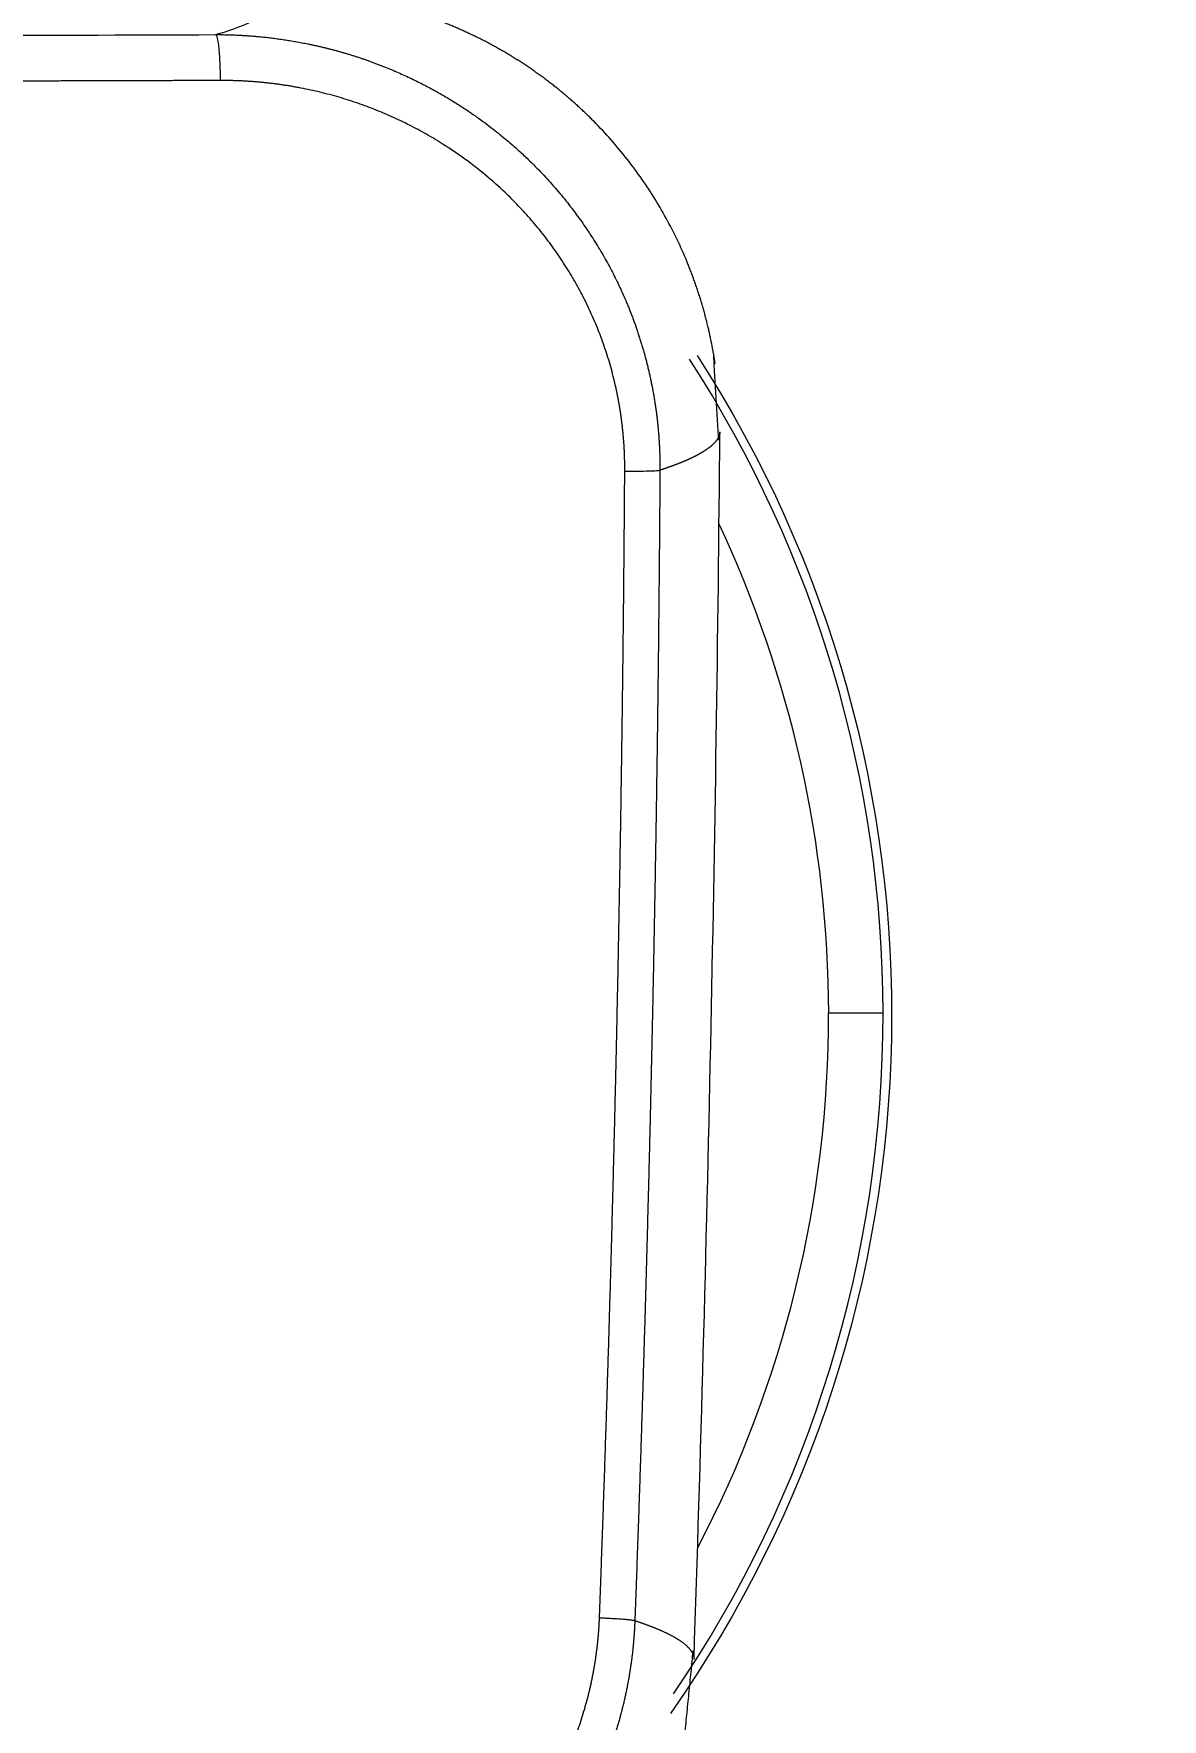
# Model space of a CAD drawing. Header units: millimetres. Extents: x 13235 to 13829, y -4257 to -3417.
# Drawn here: x 13444.36 to 13450.84, y -3947.09 to -3937.41 of the extents above; entities that cross this region are included whole.
import ezdxf

# ---------------------------------------------------------------- set-up
doc = ezdxf.new("R2010")
doc.units = ezdxf.units.MM
doc.header["$LTSCALE"] = 0.1
doc.layers.get('0').update_dxf_attribs({"lineweight": 15})
doc.layers.add('DIM', color=3, linetype='Continuous', lineweight=9)
doc.styles.add('ARIAL', font='arial.ttf')
doc.dimstyles.new('사본 ISO-25', dxfattribs={"dimtxt": 4, "dimasz": 3.5, "dimexe": 0.5, "dimexo": 0.625, "dimgap": 1.5, "dimtad": 1, "dimtih": 1, "dimtoh": 1, "dimdec": 1, "dimlfac": 4, "dimdsep": 46, "dimtxsty": 'ARIAL', "dimcen": 0, "dimclrd": 3, "dimclre": 3, "dimclrt": 3, "dimadec": 1, "dimazin": 0, "dimtfac": 1, "dimtdec": 1, "dimtmove": 0, "dimatfit": 3, "dimfxl": 1.25, "dimtfill": 1, "dimarcsym": 0})

# ---------------------------------------------------------------- blocks, each defined once
blk = doc.blocks.new('*D105')
at = {"layer": 'Defpoints', "color": 0, "transparency": 16777216}
for p in [(13444.4854, -3661.5441), (13548.0252, -4163.6001), (13562.3197, -4163.6001)]:
    blk.add_point(p, dxfattribs=at)
at = {"layer": 'DIM', "color": 3, "lineweight": -2, "transparency": 16777216}
for p, q in [((13445.1104, -3661.5441), (13562.8197, -3661.5441)), ((13562.3197, -3665.0441), (13562.3197, -3909.6312)), ((13562.3197, -4160.1001), (13562.3197, -3917.8754)), ((13548.6502, -4163.6001), (13562.8197, -4163.6001))]:
    blk.add_line(p, q, dxfattribs=at)
at = {"layer": 'DIM', "color": 3, "transparency": 16777216}
for points in [[(13561.7364, -3665.0441), (13562.903, -3665.0441), (13562.3197, -3661.5441)], [(13561.7364, -4160.1001), (13562.903, -4160.1001), (13562.3197, -4163.6001)]]:
    blk.add_solid(points, dxfattribs=at)
at = {"layer": 'DIM', "color": 3, "transparency": 16777216, "insert": (13562.3197, -3913.7533), "char_height": 4, "attachment_point": 5, "style": 'ARIAL', "bg_fill": 3, "box_fill_scale": 1.1, "bg_fill_color": 256, "bg_fill_true_color": 13158600, "bg_fill_transparency": 0}
blk.add_mtext('(2280)', dxfattribs=at)
blk = doc.blocks.new('*D92')
at = {"layer": 'Defpoints', "color": 0, "transparency": 16777216}
for p in [(13476.9482, -3897.5301), (13476.9482, -3930.4219), (13348.4685, -3940.4804)]:
    blk.add_point(p, dxfattribs=at)
at = {"layer": 'DIM', "color": 3, "lineweight": -2, "transparency": 16777216}
for p, q in [((13348.4685, -3939.8554), (13348.4685, -3897.0301)), ((13476.9482, -3929.7969), (13476.9482, -3897.0301)), ((13351.9685, -3897.5301), (13406.7977, -3897.5301)), ((13473.4482, -3897.5301), (13418.619, -3897.5301))]:
    blk.add_line(p, q, dxfattribs=at)
at = {"layer": 'DIM', "color": 3, "transparency": 16777216}
for points in [[(13351.9685, -3896.9467), (13351.9685, -3898.1134), (13348.4685, -3897.5301)], [(13473.4482, -3896.9467), (13473.4482, -3898.1134), (13476.9482, -3897.5301)]]:
    blk.add_solid(points, dxfattribs=at)
at = {"layer": 'DIM', "color": 3, "transparency": 16777216, "insert": (13412.7083, -3897.5301), "char_height": 4, "attachment_point": 5, "style": 'ARIAL', "bg_fill": 3, "box_fill_scale": 1.1, "bg_fill_color": 256, "bg_fill_true_color": 13158600, "bg_fill_transparency": 0}
blk.add_mtext('514', dxfattribs=at)
blk = doc.blocks.new('*D95')
at = {"layer": 'Defpoints', "color": 0, "transparency": 16777216}
for p in [(13473.5587, -3929.4029), (13428.9218, -4163.6001), (13516.9724, -4163.6001)]:
    blk.add_point(p, dxfattribs=at)
at = {"layer": 'DIM', "color": 3, "lineweight": -2, "transparency": 16777216}
for p, q in [((13474.1837, -3929.4029), (13517.4724, -3929.4029)), ((13516.9724, -3932.9029), (13516.9724, -4042.9592)), ((13516.9724, -4160.1001), (13516.9724, -4050.0438)), ((13429.5468, -4163.6001), (13517.4724, -4163.6001))]:
    blk.add_line(p, q, dxfattribs=at)
at = {"layer": 'DIM', "color": 3, "transparency": 16777216}
for points in [[(13516.3891, -3932.9029), (13517.5557, -3932.9029), (13516.9724, -3929.4029)], [(13516.3891, -4160.1001), (13517.5557, -4160.1001), (13516.9724, -4163.6001)]]:
    blk.add_solid(points, dxfattribs=at)
at = {"layer": 'DIM', "color": 3, "transparency": 16777216, "insert": (13516.9724, -4046.5015), "char_height": 4, "attachment_point": 5, "style": 'ARIAL', "bg_fill": 3, "box_fill_scale": 1.1, "bg_fill_color": 256, "bg_fill_true_color": 13158600, "bg_fill_transparency": 0}
blk.add_mtext('977.5', dxfattribs=at)
blk = doc.blocks.new('*D93')
at = {"layer": 'Defpoints', "color": 0, "transparency": 16777216}
for p in [(13472.7404, -3909.901), (13472.7404, -3940.7354), (13355.7274, -3945.7354)]:
    blk.add_point(p, dxfattribs=at)
at = {"layer": 'DIM', "color": 3, "lineweight": -2, "transparency": 16777216}
for p, q in [((13355.7274, -3945.1104), (13355.7274, -3909.401)), ((13472.7404, -3940.1104), (13472.7404, -3909.401)), ((13359.2274, -3909.901), (13408.2305, -3909.901)), ((13469.2404, -3909.901), (13420.2373, -3909.901))]:
    blk.add_line(p, q, dxfattribs=at)
at = {"layer": 'DIM', "color": 3, "transparency": 16777216}
for points in [[(13359.2274, -3909.3177), (13359.2274, -3910.4844), (13355.7274, -3909.901)], [(13469.2404, -3909.3177), (13469.2404, -3910.4844), (13472.7404, -3909.901)]]:
    blk.add_solid(points, dxfattribs=at)
at = {"layer": 'DIM', "color": 3, "transparency": 16777216, "insert": (13414.2339, -3909.901), "char_height": 4, "attachment_point": 5, "style": 'ARIAL', "bg_fill": 3, "box_fill_scale": 1.1, "bg_fill_color": 256, "bg_fill_true_color": 13158600, "bg_fill_transparency": 0}
blk.add_mtext('468', dxfattribs=at)

msp = doc.modelspace()

# ---------------------------------------------------------------- dimensions: what is measured, and where the dimension line sits
at = {"layer": 'DIM'}
dim = msp.add_linear_dim(base=(13562.3197, -4163.6001), p1=(13444.4854, -3661.5441), p2=(13548.0252, -4163.6001), angle=90, text='(2280)', dimstyle='사본 ISO-25', override={"dimtxt": 4, "dimtad": 0}, dxfattribs=at)
dim.commit()
dim.dimension.update_dxf_attribs({"geometry": '*D105', "text_midpoint": (13562.3197, -3913.7533), "dimtype": 160})

# ---------------------------------------------------------------- next in the draw order: linework, layer by layer
at = {"linetype": 'Continuous', "lineweight": 13}
msp.add_line((13448.926, -3943.0357), (13449.2387, -3943.0352), dxfattribs=at)
at = {"linetype": 'Continuous', "lineweight": 18, "extrusion": (0, 0, -1)}
msp.add_arc((-13442.3124, -3943.0454), 6.975, 147.13406, 215.13241, dxfattribs=at)
at = {"linetype": 'Continuous', "lineweight": 13}
for start, end in [(0.08354, 32.9237), (325.71761, 0.08354)]:
    msp.add_arc((13442.3124, -3943.0454), 6.9262, start, end, dxfattribs=at)
at = {"linetype": 'Continuous', "lineweight": 18}
for radius, start, end in [(6.6136, 0.08354, 25.20522), (6.6135, 332.39853, 0.08354)]:
    msp.add_arc((13442.3124, -3943.0454), radius, start, end, dxfattribs=at)
msp.add_ellipse((13160.0246, -3937.1388), major_axis=(0, 288.2888), ratio=0.999998, start_param=4.67905, end_param=4.703509, dxfattribs=at)
at = {"linetype": 'Continuous', "lineweight": 13}
for points, knots in [([(13445.406, -3937.4174), (13445.5362, -3937.3774), (13445.6598, -3937.3269), (13445.7473, -3937.2658), (13445.7888, -3937.2254), (13445.8015, -3937.1952), (13445.8021, -3937.1753)], [0, 0, 0, 0, 0.500009, 0.626511, 0.753013, 1, 1, 1, 1]), ([(13445.406, -3937.4174), (13445.4102, -3937.4174), (13445.4187, -3937.4174), (13445.4315, -3937.4174), (13445.4444, -3937.4175), (13445.4574, -3937.4177), (13445.4706, -3937.418), (13445.484, -3937.4183), (13445.4975, -3937.4188), (13445.5111, -3937.4192), (13445.5249, -3937.4198), (13445.5389, -3937.4205), (13445.553, -3937.4212), (13445.5672, -3937.422), (13445.5816, -3937.4229), (13445.5962, -3937.4239), (13445.6109, -3937.425), (13445.6257, -3937.4262), (13445.6407, -3937.4275), (13445.6558, -3937.4289), (13445.6711, -3937.4304), (13445.6866, -3937.432), (13445.7022, -3937.4337), (13445.7179, -3937.4355), (13445.7338, -3937.4375), (13445.7498, -3937.4395), (13445.7659, -3937.4417), (13445.7823, -3937.444), (13445.7987, -3937.4464), (13445.8153, -3937.449), (13445.8321, -3937.4517), (13445.8489, -3937.4545), (13445.866, -3937.4574), (13445.8831, -3937.4605), (13445.9004, -3937.4638), (13445.9179, -3937.4672), (13445.9355, -3937.4707), (13445.9532, -3937.4744), (13445.971, -3937.4783), (13445.989, -3937.4823), (13446.0071, -3937.4865), (13446.0254, -3937.4908), (13446.0437, -3937.4953), (13446.0623, -3937.5), (13446.0809, -3937.5049), (13446.0996, -3937.5099), (13446.1185, -3937.5152), (13446.1375, -3937.5206), (13446.1566, -3937.5262), (13446.1759, -3937.532), (13446.1952, -3937.538), (13446.2147, -3937.5442), (13446.2343, -3937.5507), (13446.254, -3937.5573), (13446.2738, -3937.5642), (13446.2937, -3937.5712), (13446.3137, -3937.5785), (13446.3338, -3937.5861), (13446.354, -3937.5938), (13446.3943, -3937.6097), (13446.4532, -3937.6344), (13446.5291, -3937.6691), (13446.601, -3937.7049), (13446.6691, -3937.7414), (13446.7332, -3937.7782), (13446.7935, -3937.8152), (13446.8499, -3937.8519), (13446.9025, -3937.8881), (13446.9515, -3937.9236), (13446.9969, -3937.958), (13447.0387, -3937.9913), (13447.0772, -3938.0232), (13447.1123, -3938.0534), (13447.1443, -3938.0819), (13447.1732, -3938.1085), (13447.2052, -3938.1389), (13447.2407, -3938.1739), (13447.2801, -3938.2146), (13447.3183, -3938.2559), (13447.3552, -3938.2976), (13447.3908, -3938.3396), (13447.4252, -3938.382), (13447.4583, -3938.4248), (13447.4901, -3938.4677), (13447.5207, -3938.5109), (13447.55, -3938.5542), (13447.578, -3938.5976), (13447.6049, -3938.6411), (13447.6305, -3938.6846), (13447.655, -3938.7281), (13447.6783, -3938.7715), (13447.7004, -3938.8148), (13447.7214, -3938.858), (13447.7413, -3938.9011), (13447.7574, -3938.9376), (13447.7701, -3938.9677), (13447.7798, -3938.9914), (13447.7892, -3939.0152), (13447.7984, -3939.0391), (13447.8073, -3939.0631), (13447.816, -3939.0871), (13447.8244, -3939.1112), (13447.8325, -3939.1353), (13447.8404, -3939.1595), (13447.848, -3939.1838), (13447.8553, -3939.2081), (13447.8624, -3939.2325), (13447.8693, -3939.2569), (13447.8758, -3939.2813), (13447.8822, -3939.3058), (13447.8882, -3939.3303), (13447.894, -3939.3549), (13447.8995, -3939.3795), (13447.9048, -3939.4041), (13447.9098, -3939.4287), (13447.9146, -3939.4534), (13447.9191, -3939.478), (13447.9234, -3939.5027), (13447.9274, -3939.5274), (13447.9311, -3939.552), (13447.9346, -3939.5767), (13447.9378, -3939.6014), (13447.9408, -3939.626), (13447.9435, -3939.6506), (13447.946, -3939.6752), (13447.9482, -3939.6998), (13447.9502, -3939.7244), (13447.9519, -3939.7489), (13447.9534, -3939.7734), (13447.9546, -3939.7978), (13447.9555, -3939.8222), (13447.9563, -3939.8465), (13447.9567, -3939.8708), (13447.9569, -3939.895), (13447.9569, -3939.9112), (13447.9569, -3939.9192)], [0, 0, 0, 0, 0.003166, 0.006369, 0.00961, 0.012889, 0.016206, 0.019561, 0.022954, 0.026386, 0.029856, 0.033365, 0.036912, 0.040499, 0.044125, 0.047789, 0.051493, 0.055237, 0.059019, 0.062842, 0.066704, 0.070606, 0.074548, 0.07853, 0.082553, 0.086615, 0.090718, 0.094862, 0.099046, 0.103271, 0.107536, 0.111843, 0.116191, 0.12058, 0.12501, 0.129482, 0.133995, 0.138549, 0.143146, 0.147784, 0.152464, 0.157186, 0.16195, 0.166757, 0.171606, 0.176498, 0.181432, 0.186409, 0.191428, 0.196491, 0.201597, 0.206747, 0.21194, 0.217176, 0.222456, 0.227781, 0.233149, 0.238562, 0.244019, 0.249521, 0.271304, 0.292348, 0.312624, 0.332107, 0.350777, 0.368615, 0.385608, 0.401742, 0.417007, 0.431395, 0.444897, 0.457509, 0.469226, 0.480045, 0.489963, 0.498978, 0.513415, 0.527724, 0.5419, 0.555941, 0.569845, 0.583609, 0.597229, 0.610705, 0.624032, 0.637209, 0.650235, 0.663107, 0.675824, 0.688385, 0.700787, 0.713031, 0.725113, 0.737033, 0.748791, 0.755237, 0.761676, 0.768109, 0.774535, 0.780955, 0.787367, 0.793773, 0.800172, 0.806563, 0.812948, 0.819325, 0.825695, 0.832057, 0.838411, 0.844757, 0.851095, 0.857425, 0.863746, 0.870058, 0.876361, 0.882655, 0.888939, 0.895213, 0.901477, 0.90773, 0.913973, 0.920204, 0.926423, 0.932631, 0.938826, 0.945008, 0.951177, 0.957332, 0.963473, 0.9696, 0.975712, 0.981808, 0.987889, 0.993953, 1, 1, 1, 1]), ([(13445.4328, -3937.6809), (13445.4189, -3937.6809), (13445.3912, -3937.681), (13445.3497, -3937.6812), (13445.3081, -3937.6813), (13445.2666, -3937.6815), (13445.225, -3937.6816), (13445.1834, -3937.6817), (13445.1419, -3937.6819), (13445.1003, -3937.682), (13445.0587, -3937.6822), (13445.0172, -3937.6823), (13444.9756, -3937.6824), (13444.934, -3937.6825), (13444.8924, -3937.6827), (13444.8508, -3937.6828), (13444.8093, -3937.6829), (13444.7677, -3937.683), (13444.7261, -3937.6832), (13444.6845, -3937.6833), (13444.6429, -3937.6834), (13444.6013, -3937.6835), (13444.5597, -3937.6836), (13444.5181, -3937.6837), (13444.4765, -3937.6838), (13444.4349, -3937.6839), (13444.3933, -3937.684), (13444.3517, -3937.6841), (13444.3101, -3937.6842), (13444.2685, -3937.6843), (13444.2268, -3937.6844), (13444.1852, -3937.6845), (13444.1436, -3937.6846), (13444.102, -3937.6847), (13444.0604, -3937.6848), (13444.0188, -3937.6848), (13443.9772, -3937.6849), (13443.9356, -3937.685), (13443.8939, -3937.6851), (13443.8523, -3937.6851), (13443.8107, -3937.6852), (13443.7691, -3937.6853), (13443.7275, -3937.6854), (13443.6858, -3937.6854), (13443.6442, -3937.6855), (13443.6026, -3937.6855), (13443.561, -3937.6856), (13443.5194, -3937.6857), (13443.4778, -3937.6857), (13443.4361, -3937.6858), (13443.3945, -3937.6858), (13443.3529, -3937.6859), (13443.3113, -3937.6859), (13443.2697, -3937.686), (13443.2281, -3937.686), (13443.1865, -3937.686), (13443.1449, -3937.6861), (13443.1032, -3937.6861), (13443.0616, -3937.6861), (13443.02, -3937.6862), (13442.9784, -3937.6862), (13442.9368, -3937.6862), (13442.8952, -3937.6863), (13442.8536, -3937.6863), (13442.812, -3937.6863), (13442.7704, -3937.6863), (13442.7288, -3937.6863), (13442.6872, -3937.6864), (13442.6457, -3937.6864), (13442.6041, -3937.6864), (13442.5625, -3937.6864), (13442.5209, -3937.6864), (13442.4793, -3937.6864), (13442.4377, -3937.6864), (13442.3962, -3937.6864), (13442.3546, -3937.6864), (13442.3009, -3937.6864), (13442.2351, -3937.6864), (13442.1571, -3937.6864), (13442.0791, -3937.6863), (13442.0012, -3937.6863), (13441.9232, -3937.6863), (13441.8452, -3937.6862), (13441.7672, -3937.6862), (13441.6892, -3937.6861), (13441.6112, -3937.686), (13441.5332, -3937.686), (13441.4552, -3937.6859), (13441.3771, -3937.6858), (13441.2991, -3937.6857), (13441.2211, -3937.6856), (13441.1431, -3937.6854), (13441.065, -3937.6853), (13440.987, -3937.6852), (13440.909, -3937.6851), (13440.8309, -3937.6849), (13440.7529, -3937.6848), (13440.6749, -3937.6846), (13440.5968, -3937.6844), (13440.5188, -3937.6843), (13440.4408, -3937.6841), (13440.3628, -3937.6839), (13440.2848, -3937.6837), (13440.2067, -3937.6835), (13440.1287, -3937.6833), (13440.0507, -3937.6831), (13439.9727, -3937.6828), (13439.8947, -3937.6826), (13439.8168, -3937.6824), (13439.7388, -3937.6821), (13439.6608, -3937.6819), (13439.5829, -3937.6816), (13439.5049, -3937.6813), (13439.427, -3937.6811), (13439.3491, -3937.6808), (13439.2712, -3937.6805), (13439.2192, -3937.6803), (13439.1933, -3937.6802)], [0, 0, 0, 0, 0.006684, 0.013367, 0.020049, 0.026732, 0.033413, 0.040095, 0.046776, 0.053456, 0.060136, 0.066815, 0.073495, 0.080173, 0.086851, 0.093529, 0.100206, 0.106883, 0.113559, 0.120235, 0.12691, 0.133585, 0.14026, 0.146934, 0.153607, 0.16028, 0.166953, 0.173625, 0.180297, 0.186968, 0.193639, 0.200309, 0.206979, 0.213648, 0.220317, 0.226986, 0.233654, 0.240321, 0.246989, 0.253655, 0.260321, 0.266987, 0.273652, 0.280317, 0.286982, 0.293646, 0.300309, 0.306972, 0.313635, 0.320297, 0.326958, 0.33362, 0.34028, 0.34694, 0.3536, 0.36026, 0.366919, 0.373577, 0.380235, 0.386892, 0.393549, 0.400206, 0.406862, 0.413518, 0.420173, 0.426828, 0.433482, 0.440136, 0.446789, 0.453442, 0.460095, 0.466747, 0.473398, 0.480049, 0.4867, 0.49335, 0.5, 0.512469, 0.524939, 0.537411, 0.549884, 0.562359, 0.574835, 0.587314, 0.599794, 0.612275, 0.624758, 0.637243, 0.649729, 0.662217, 0.674706, 0.687198, 0.69969, 0.712185, 0.724681, 0.737178, 0.749677, 0.762178, 0.774681, 0.787185, 0.79969, 0.812197, 0.824706, 0.837217, 0.849729, 0.862243, 0.874758, 0.887275, 0.899793, 0.912314, 0.924835, 0.937359, 0.949884, 0.96241, 0.974939, 0.987469, 1, 1, 1, 1]), ([(13447.7549, -3939.9247), (13447.7549, -3939.9209), (13447.7549, -3939.9133), (13447.7549, -3939.902), (13447.7548, -3939.8907), (13447.7547, -3939.8793), (13447.7545, -3939.868), (13447.7543, -3939.8567), (13447.754, -3939.8454), (13447.7536, -3939.8341), (13447.7532, -3939.8228), (13447.7527, -3939.8115), (13447.7521, -3939.8002), (13447.7515, -3939.789), (13447.7509, -3939.7777), (13447.7501, -3939.7664), (13447.7493, -3939.7552), (13447.7485, -3939.7439), (13447.7476, -3939.7326), (13447.7466, -3939.7214), (13447.7456, -3939.7102), (13447.7445, -3939.6989), (13447.7434, -3939.6877), (13447.7422, -3939.6765), (13447.741, -3939.6652), (13447.7396, -3939.654), (13447.7383, -3939.6428), (13447.7368, -3939.6316), (13447.7353, -3939.6204), (13447.7338, -3939.6092), (13447.7322, -3939.598), (13447.7305, -3939.5869), (13447.7288, -3939.5757), (13447.727, -3939.5645), (13447.7251, -3939.5533), (13447.7232, -3939.5422), (13447.7213, -3939.531), (13447.7192, -3939.5199), (13447.7172, -3939.5087), (13447.715, -3939.4976), (13447.7128, -3939.4865), (13447.7039, -3939.4425), (13447.6861, -3939.3662), (13447.6551, -3939.2588), (13447.6186, -3939.153), (13447.5766, -3939.0492), (13447.5294, -3938.9477), (13447.4771, -3938.8487), (13447.4196, -3938.7523), (13447.3575, -3938.659), (13447.291, -3938.5693), (13447.2204, -3938.4834), (13447.1455, -3938.4009), (13447.0574, -3938.3132), (13446.955, -3938.2222), (13446.837, -3938.1303), (13446.7236, -3938.0533), (13446.6169, -3937.9892), (13446.5185, -3937.9363), (13446.4176, -3937.8882), (13446.3141, -3937.8448), (13446.2083, -3937.8062), (13446.1008, -3937.7725), (13445.9918, -3937.744), (13445.9106, -3937.7269), (13445.858, -3937.7173), (13445.8345, -3937.7133), (13445.8111, -3937.7095), (13445.7876, -3937.7059), (13445.7641, -3937.7026), (13445.7406, -3937.6995), (13445.717, -3937.6967), (13445.6934, -3937.6941), (13445.6698, -3937.6917), (13445.6462, -3937.6896), (13445.6226, -3937.6876), (13445.5989, -3937.686), (13445.5753, -3937.6845), (13445.5516, -3937.6833), (13445.5278, -3937.6824), (13445.5041, -3937.6816), (13445.4803, -3937.6811), (13445.4566, -3937.6809), (13445.4407, -3937.6809), (13445.4328, -3937.6809)], [0, 0, 0, 0, 0.003133, 0.006265, 0.009396, 0.012525, 0.015654, 0.018781, 0.021907, 0.025033, 0.028157, 0.031281, 0.034405, 0.037528, 0.04065, 0.043772, 0.046894, 0.050016, 0.053138, 0.05626, 0.059382, 0.062504, 0.065626, 0.068749, 0.071872, 0.074996, 0.078121, 0.081246, 0.084372, 0.087499, 0.090627, 0.093756, 0.096886, 0.100018, 0.10315, 0.106285, 0.109421, 0.112558, 0.115697, 0.118838, 0.121981, 0.125126, 0.156102, 0.187062, 0.218091, 0.249273, 0.280323, 0.311424, 0.342658, 0.374103, 0.405084, 0.436082, 0.467173, 0.498432, 0.540184, 0.581928, 0.623836, 0.655085, 0.686279, 0.717487, 0.748779, 0.780306, 0.811721, 0.843091, 0.874488, 0.88112, 0.887745, 0.894364, 0.900979, 0.907588, 0.914194, 0.920796, 0.927396, 0.933993, 0.940589, 0.947185, 0.95378, 0.960376, 0.966973, 0.973572, 0.980174, 0.986779, 0.993387, 1, 1, 1, 1]), ([(13448.2955, -3939.7241), (13448.2955, -3939.7243), (13448.2951, -3939.7251), (13448.2944, -3939.7266), (13448.2935, -3939.7287), (13448.2925, -3939.7308), (13448.2914, -3939.7329), (13448.2903, -3939.735), (13448.2891, -3939.737), (13448.2878, -3939.7391), (13448.2866, -3939.7411), (13448.2852, -3939.7432), (13448.2838, -3939.7452), (13448.2824, -3939.7472), (13448.2809, -3939.7493), (13448.2794, -3939.7513), (13448.2778, -3939.7533), (13448.2762, -3939.7553), (13448.2745, -3939.7572), (13448.2728, -3939.7592), (13448.271, -3939.7612), (13448.2692, -3939.7631), (13448.2673, -3939.7651), (13448.2654, -3939.767), (13448.2635, -3939.769), (13448.2615, -3939.7709), (13448.2595, -3939.7728), (13448.2574, -3939.7747), (13448.2553, -3939.7766), (13448.2531, -3939.7785), (13448.2509, -3939.7804), (13448.2487, -3939.7823), (13448.2464, -3939.7841), (13448.2441, -3939.786), (13448.2418, -3939.7879), (13448.2394, -3939.7897), (13448.237, -3939.7915), (13448.2346, -3939.7934), (13448.2321, -3939.7952), (13448.2296, -3939.797), (13448.227, -3939.7988), (13448.2245, -3939.8006), (13448.2218, -3939.8024), (13448.2192, -3939.8042), (13448.2165, -3939.8059), (13448.2138, -3939.8077), (13448.2111, -3939.8095), (13448.2083, -3939.8112), (13448.2055, -3939.813), (13448.2027, -3939.8147), (13448.1999, -3939.8164), (13448.197, -3939.8181), (13448.1941, -3939.8198), (13448.1912, -3939.8215), (13448.1882, -3939.8232), (13448.1853, -3939.8249), (13448.1823, -3939.8266), (13448.1792, -3939.8282), (13448.1762, -3939.8299), (13448.1731, -3939.8316), (13448.17, -3939.8332), (13448.1669, -3939.8348), (13448.1638, -3939.8365), (13448.1607, -3939.8381), (13448.1575, -3939.8397), (13448.1543, -3939.8413), (13448.1511, -3939.8429), (13448.1479, -3939.8445), (13448.1446, -3939.846), (13448.1414, -3939.8476), (13448.1381, -3939.8492), (13448.1348, -3939.8507), (13448.1315, -3939.8523), (13448.1282, -3939.8538), (13448.1248, -3939.8553), (13448.1215, -3939.8569), (13448.1181, -3939.8584), (13448.1147, -3939.8599), (13448.1113, -3939.8614), (13448.1079, -3939.8629), (13448.1045, -3939.8644), (13448.1011, -3939.8658), (13448.0977, -3939.8673), (13448.0942, -3939.8687), (13448.0908, -3939.8702), (13448.0873, -3939.8716), (13448.0838, -3939.8731), (13448.0804, -3939.8745), (13448.0769, -3939.8759), (13448.0734, -3939.8773), (13448.0699, -3939.8787), (13448.0664, -3939.8801), (13448.0629, -3939.8815), (13448.0593, -3939.8829), (13448.0558, -3939.8842), (13448.0523, -3939.8856), (13448.0487, -3939.8869), (13448.0452, -3939.8883), (13448.0417, -3939.8896), (13448.0381, -3939.8909), (13448.0346, -3939.8923), (13448.031, -3939.8936), (13448.0275, -3939.8949), (13448.0239, -3939.8962), (13448.0204, -3939.8975), (13448.0168, -3939.8987), (13448.0133, -3939.9), (13448.0097, -3939.9013), (13448.0062, -3939.9025), (13448.0026, -3939.9038), (13447.9991, -3939.905), (13447.9956, -3939.9062), (13447.992, -3939.9075), (13447.9885, -3939.9087), (13447.985, -3939.9099), (13447.9814, -3939.9111), (13447.9779, -3939.9123), (13447.9744, -3939.9134), (13447.9709, -3939.9146), (13447.9674, -3939.9158), (13447.9639, -3939.9169), (13447.9604, -3939.9181), (13447.958, -3939.9188), (13447.9569, -3939.9192)], [0, 0, 0, 0, 0.002219, 0.012983, 0.023706, 0.034388, 0.045028, 0.055628, 0.066186, 0.076703, 0.087179, 0.097614, 0.108008, 0.11836, 0.128672, 0.138942, 0.149171, 0.159359, 0.169505, 0.179611, 0.189675, 0.199698, 0.209681, 0.219621, 0.229521, 0.23938, 0.249197, 0.258973, 0.268708, 0.278402, 0.288055, 0.297666, 0.307237, 0.316766, 0.326254, 0.335701, 0.345106, 0.354471, 0.363794, 0.373076, 0.382318, 0.391517, 0.400676, 0.409794, 0.41887, 0.427905, 0.436899, 0.445852, 0.454764, 0.463634, 0.472464, 0.481252, 0.489999, 0.498705, 0.50737, 0.515993, 0.524576, 0.533117, 0.541617, 0.550076, 0.558494, 0.56687, 0.575206, 0.5835, 0.591753, 0.599965, 0.608136, 0.616265, 0.624354, 0.632401, 0.640407, 0.648372, 0.656296, 0.664178, 0.67202, 0.67982, 0.687579, 0.695297, 0.702974, 0.710609, 0.718204, 0.725757, 0.733269, 0.74074, 0.74817, 0.755559, 0.762906, 0.770212, 0.777478, 0.784702, 0.791884, 0.799026, 0.806127, 0.813186, 0.820204, 0.827181, 0.834117, 0.841011, 0.847865, 0.854677, 0.861448, 0.868179, 0.874867, 0.881515, 0.888122, 0.894687, 0.901211, 0.907694, 0.914136, 0.920537, 0.926896, 0.933215, 0.939492, 0.945728, 0.951923, 0.958077, 0.964189, 0.97026, 0.976291, 0.98228, 0.988228, 0.994134, 1, 1, 1, 1]), ([(13447.6095, -3946.5096), (13447.6104, -3946.4867), (13447.6121, -3946.441), (13447.6146, -3946.3724), (13447.6172, -3946.3039), (13447.6197, -3946.2353), (13447.6221, -3946.1667), (13447.6246, -3946.0981), (13447.627, -3946.0296), (13447.6294, -3945.961), (13447.6318, -3945.8924), (13447.6342, -3945.8238), (13447.6365, -3945.7552), (13447.6389, -3945.6866), (13447.6412, -3945.618), (13447.6434, -3945.5495), (13447.6457, -3945.4809), (13447.6479, -3945.4123), (13447.6501, -3945.3437), (13447.6523, -3945.2751), (13447.6545, -3945.2065), (13447.6566, -3945.1379), (13447.6588, -3945.0693), (13447.6609, -3945.0007), (13447.6629, -3944.9321), (13447.665, -3944.8635), (13447.667, -3944.7949), (13447.669, -3944.7263), (13447.671, -3944.6577), (13447.673, -3944.5891), (13447.6749, -3944.5205), (13447.6769, -3944.4519), (13447.6788, -3944.3833), (13447.6806, -3944.3147), (13447.6825, -3944.246), (13447.6843, -3944.1774), (13447.6861, -3944.1088), (13447.6879, -3944.0402), (13447.6897, -3943.9716), (13447.6914, -3943.903), (13447.6932, -3943.8344), (13447.6949, -3943.7658), (13447.6966, -3943.6972), (13447.6982, -3943.6286), (13447.6998, -3943.56), (13447.7015, -3943.4914), (13447.703, -3943.4227), (13447.7046, -3943.3541), (13447.7062, -3943.2855), (13447.7077, -3943.2169), (13447.7092, -3943.1483), (13447.7107, -3943.0797), (13447.7121, -3943.0111), (13447.7136, -3942.9425), (13447.715, -3942.8739), (13447.7164, -3942.8053), (13447.7177, -3942.7367), (13447.7191, -3942.6681), (13447.7204, -3942.5994), (13447.7217, -3942.5308), (13447.723, -3942.4622), (13447.7243, -3942.3936), (13447.7255, -3942.325), (13447.7267, -3942.2564), (13447.7279, -3942.1878), (13447.7291, -3942.1192), (13447.7302, -3942.0506), (13447.7314, -3941.982), (13447.7325, -3941.9134), (13447.7335, -3941.8448), (13447.7346, -3941.7762), (13447.7356, -3941.7076), (13447.7367, -3941.639), (13447.7376, -3941.5704), (13447.7386, -3941.5019), (13447.7396, -3941.4333), (13447.7405, -3941.3647), (13447.7414, -3941.2961), (13447.7423, -3941.2275), (13447.7431, -3941.1589), (13447.744, -3941.0903), (13447.7448, -3941.0217), (13447.7456, -3940.9532), (13447.7464, -3940.8846), (13447.7471, -3940.816), (13447.7479, -3940.7474), (13447.7486, -3940.6789), (13447.7492, -3940.6103), (13447.7499, -3940.5417), (13447.7505, -3940.4731), (13447.7512, -3940.4046), (13447.7518, -3940.336), (13447.7523, -3940.2675), (13447.7529, -3940.1989), (13447.7534, -3940.1303), (13447.7539, -3940.0618), (13447.7544, -3939.9932), (13447.7547, -3939.9475), (13447.7549, -3939.9247)], [0, 0, 0, 0, 0.010424, 0.020848, 0.031272, 0.041696, 0.052119, 0.062543, 0.072966, 0.083389, 0.093812, 0.104234, 0.114657, 0.125079, 0.135501, 0.145923, 0.156345, 0.166767, 0.177188, 0.187609, 0.19803, 0.208451, 0.218872, 0.229293, 0.239713, 0.250133, 0.260553, 0.270973, 0.281393, 0.291813, 0.302232, 0.312651, 0.32307, 0.333489, 0.343908, 0.354327, 0.364745, 0.375164, 0.385582, 0.396, 0.406418, 0.416835, 0.427253, 0.43767, 0.448087, 0.458504, 0.468921, 0.479338, 0.489755, 0.500171, 0.510588, 0.521004, 0.53142, 0.541836, 0.552251, 0.562667, 0.573083, 0.583498, 0.593913, 0.604328, 0.614743, 0.625158, 0.635572, 0.645987, 0.656401, 0.666815, 0.677229, 0.687643, 0.698057, 0.708471, 0.718884, 0.729297, 0.739711, 0.750124, 0.760537, 0.77095, 0.781362, 0.791775, 0.802187, 0.8126, 0.823012, 0.833424, 0.843836, 0.854248, 0.864659, 0.875071, 0.885482, 0.895894, 0.906305, 0.916716, 0.927127, 0.937538, 0.947948, 0.958359, 0.968769, 0.97918, 0.98959, 1, 1, 1, 1]), ([(13447.9569, -3939.9192), (13447.9567, -3939.9422), (13447.9564, -3939.9881), (13447.9559, -3940.0569), (13447.9554, -3940.1258), (13447.9549, -3940.1946), (13447.9543, -3940.2635), (13447.9538, -3940.3323), (13447.9532, -3940.4012), (13447.9526, -3940.47), (13447.9519, -3940.5389), (13447.9513, -3940.6077), (13447.9506, -3940.6766), (13447.9499, -3940.7454), (13447.9492, -3940.8143), (13447.9484, -3940.8831), (13447.9477, -3940.952), (13447.9469, -3941.0208), (13447.9461, -3941.0896), (13447.9452, -3941.1585), (13447.9444, -3941.2273), (13447.9435, -3941.2962), (13447.9426, -3941.365), (13447.9417, -3941.4339), (13447.9407, -3941.5027), (13447.9398, -3941.5715), (13447.9388, -3941.6404), (13447.9378, -3941.7092), (13447.9367, -3941.7781), (13447.9357, -3941.8469), (13447.9346, -3941.9157), (13447.9335, -3941.9846), (13447.9324, -3942.0534), (13447.9312, -3942.1222), (13447.9301, -3942.1911), (13447.9289, -3942.2599), (13447.9277, -3942.3288), (13447.9265, -3942.3976), (13447.9252, -3942.4664), (13447.9239, -3942.5353), (13447.9226, -3942.6041), (13447.9213, -3942.6729), (13447.92, -3942.7417), (13447.9186, -3942.8106), (13447.9173, -3942.8794), (13447.9159, -3942.9482), (13447.9144, -3943.0171), (13447.913, -3943.0859), (13447.9115, -3943.1547), (13447.91, -3943.2235), (13447.9085, -3943.2924), (13447.907, -3943.3612), (13447.9054, -3943.43), (13447.9038, -3943.4988), (13447.9022, -3943.5677), (13447.9006, -3943.6365), (13447.899, -3943.7053), (13447.8973, -3943.7741), (13447.8956, -3943.843), (13447.8939, -3943.9118), (13447.8922, -3943.9806), (13447.8904, -3944.0494), (13447.8886, -3944.1182), (13447.8868, -3944.1871), (13447.885, -3944.2559), (13447.8832, -3944.3247), (13447.8813, -3944.3935), (13447.8794, -3944.4623), (13447.8775, -3944.5311), (13447.8756, -3944.5999), (13447.8736, -3944.6688), (13447.8717, -3944.7376), (13447.8697, -3944.8064), (13447.8676, -3944.8752), (13447.8656, -3944.944), (13447.8635, -3945.0128), (13447.8615, -3945.0816), (13447.8594, -3945.1504), (13447.8572, -3945.2192), (13447.8551, -3945.288), (13447.8529, -3945.3568), (13447.8507, -3945.4256), (13447.8485, -3945.4944), (13447.8463, -3945.5633), (13447.844, -3945.6321), (13447.8417, -3945.7009), (13447.8394, -3945.7697), (13447.8371, -3945.8385), (13447.8347, -3945.9073), (13447.8324, -3945.9761), (13447.83, -3946.0449), (13447.8276, -3946.1136), (13447.8251, -3946.1824), (13447.8227, -3946.2512), (13447.8202, -3946.32), (13447.8177, -3946.3888), (13447.8152, -3946.4576), (13447.8135, -3946.5035), (13447.8126, -3946.5264)], [0, 0, 0, 0, 0.01042, 0.020841, 0.03126, 0.04168, 0.052099, 0.062518, 0.072937, 0.083356, 0.093774, 0.104192, 0.11461, 0.125028, 0.135445, 0.145862, 0.156279, 0.166696, 0.177113, 0.187529, 0.197946, 0.208362, 0.218778, 0.229194, 0.239609, 0.250025, 0.26044, 0.270856, 0.281271, 0.291686, 0.302101, 0.312516, 0.32293, 0.333345, 0.34376, 0.354174, 0.364589, 0.375003, 0.385417, 0.395832, 0.406246, 0.41666, 0.427074, 0.437488, 0.447903, 0.458317, 0.468731, 0.479145, 0.489559, 0.499973, 0.510387, 0.520802, 0.531216, 0.54163, 0.552045, 0.562459, 0.572873, 0.583288, 0.593703, 0.604117, 0.614532, 0.624947, 0.635362, 0.645777, 0.656192, 0.666607, 0.677023, 0.687438, 0.697854, 0.70827, 0.718686, 0.729102, 0.739519, 0.749935, 0.760352, 0.770769, 0.781186, 0.791603, 0.802021, 0.812438, 0.822856, 0.833274, 0.843693, 0.854111, 0.86453, 0.874949, 0.885368, 0.895788, 0.906208, 0.916628, 0.927049, 0.937469, 0.94789, 0.958312, 0.968733, 0.979155, 0.989577, 1, 1, 1, 1]), ([(13445.2895, -3948.6589), (13445.2937, -3948.6589), (13445.3022, -3948.6589), (13445.3148, -3948.6589), (13445.3275, -3948.6588), (13445.3401, -3948.6586), (13445.3528, -3948.6583), (13445.3654, -3948.658), (13445.378, -3948.6576), (13445.3906, -3948.6572), (13445.4033, -3948.6566), (13445.4159, -3948.6561), (13445.4285, -3948.6554), (13445.4411, -3948.6547), (13445.4537, -3948.6539), (13445.4662, -3948.6531), (13445.4788, -3948.6521), (13445.4914, -3948.6512), (13445.5039, -3948.6501), (13445.5165, -3948.649), (13445.529, -3948.6478), (13445.5416, -3948.6466), (13445.5541, -3948.6453), (13445.5666, -3948.6439), (13445.5791, -3948.6424), (13445.5917, -3948.6409), (13445.6042, -3948.6393), (13445.6167, -3948.6377), (13445.6292, -3948.636), (13445.6416, -3948.6342), (13445.6541, -3948.6323), (13445.6666, -3948.6304), (13445.679, -3948.6285), (13445.6915, -3948.6264), (13445.704, -3948.6243), (13445.7164, -3948.6221), (13445.7608, -3948.6141), (13445.8366, -3948.5984), (13445.9428, -3948.5713), (13446.0476, -3948.5393), (13446.1507, -3948.5026), (13446.252, -3948.4612), (13446.351, -3948.4152), (13446.4478, -3948.3646), (13446.5525, -3948.3036), (13446.6638, -3948.2304), (13446.7797, -3948.1431), (13446.89, -3948.0487), (13446.9941, -3947.9473), (13447.0917, -3947.8394), (13447.1745, -3947.7349), (13447.2442, -3947.6359), (13447.3023, -3947.5441), (13447.3557, -3947.4497), (13447.4045, -3947.3524), (13447.4486, -3947.2525), (13447.4877, -3947.1503), (13447.5216, -3947.0466), (13447.5426, -3946.9691), (13447.5547, -3946.9188), (13447.5598, -3946.8963), (13447.5646, -3946.8739), (13447.5693, -3946.8513), (13447.5737, -3946.8288), (13447.5778, -3946.8062), (13447.5817, -3946.7836), (13447.5854, -3946.7609), (13447.5888, -3946.7382), (13447.5919, -3946.7155), (13447.5949, -3946.6928), (13447.5976, -3946.67), (13447.6, -3946.6472), (13447.6022, -3946.6243), (13447.6042, -3946.6014), (13447.6059, -3946.5785), (13447.6074, -3946.5556), (13447.6086, -3946.5326), (13447.6092, -3946.5173), (13447.6095, -3946.5096)], [0, 0, 0, 0, 0.003614, 0.007226, 0.010837, 0.014446, 0.018054, 0.021661, 0.025267, 0.028871, 0.032475, 0.036077, 0.039679, 0.043281, 0.046882, 0.050482, 0.054082, 0.057682, 0.061281, 0.064881, 0.068481, 0.072081, 0.075681, 0.079281, 0.082882, 0.086484, 0.090086, 0.093689, 0.097293, 0.100897, 0.104503, 0.10811, 0.111718, 0.115328, 0.118939, 0.122552, 0.126166, 0.157616, 0.188982, 0.220331, 0.251729, 0.28309, 0.314385, 0.345678, 0.377037, 0.418749, 0.460325, 0.501927, 0.543703, 0.58535, 0.627038, 0.658253, 0.689312, 0.72029, 0.751263, 0.782623, 0.813793, 0.844852, 0.875878, 0.88244, 0.888994, 0.895542, 0.902083, 0.90862, 0.915151, 0.921679, 0.928204, 0.934727, 0.941248, 0.947769, 0.95429, 0.960811, 0.967334, 0.97386, 0.980388, 0.986921, 0.993458, 1, 1, 1, 1]), ([(13447.8126, -3946.5264), (13447.8125, -3946.5305), (13447.8121, -3946.5388), (13447.8116, -3946.5512), (13447.811, -3946.5637), (13447.8103, -3946.5761), (13447.8095, -3946.5886), (13447.8087, -3946.6011), (13447.8078, -3946.6136), (13447.8069, -3946.6261), (13447.8059, -3946.6386), (13447.8048, -3946.6511), (13447.8036, -3946.6637), (13447.8024, -3946.6762), (13447.8012, -3946.6888), (13447.7998, -3946.7013), (13447.7984, -3946.7139), (13447.7969, -3946.7265), (13447.7954, -3946.7391), (13447.7938, -3946.7517), (13447.7921, -3946.7643), (13447.7903, -3946.7769), (13447.7885, -3946.7895), (13447.7866, -3946.8022), (13447.7847, -3946.8148), (13447.7827, -3946.8274), (13447.7806, -3946.8401), (13447.7784, -3946.8527), (13447.7762, -3946.8654), (13447.7739, -3946.878), (13447.7715, -3946.8907), (13447.7691, -3946.9033), (13447.7666, -3946.916), (13447.764, -3946.9286), (13447.7613, -3946.9413), (13447.7586, -3946.9539), (13447.7558, -3946.9666), (13447.753, -3946.9792), (13447.7501, -3946.9919), (13447.7471, -3947.0045), (13447.744, -3947.0172), (13447.7408, -3947.0298), (13447.7376, -3947.0425), (13447.7343, -3947.0551), (13447.731, -3947.0677), (13447.7276, -3947.0803), (13447.7241, -3947.093), (13447.7205, -3947.1056), (13447.7169, -3947.1182), (13447.7132, -3947.1308), (13447.7094, -3947.1433), (13447.7055, -3947.1559), (13447.7016, -3947.1685), (13447.6976, -3947.181), (13447.6936, -3947.1936), (13447.6894, -3947.2061), (13447.6852, -3947.2186), (13447.681, -3947.2311), (13447.6766, -3947.2436), (13447.6722, -3947.2561), (13447.6677, -3947.2686), (13447.6632, -3947.281), (13447.6585, -3947.2934), (13447.6538, -3947.3058), (13447.6491, -3947.3182), (13447.6442, -3947.3306), (13447.6393, -3947.343), (13447.6343, -3947.3553), (13447.6293, -3947.3677), (13447.6242, -3947.38), (13447.619, -3947.3922), (13447.6137, -3947.4045), (13447.6084, -3947.4167), (13447.603, -3947.429), (13447.5975, -3947.4412), (13447.592, -3947.4533), (13447.5679, -3947.5055), (13447.5214, -3947.5981), (13447.4453, -3947.7294), (13447.3576, -3947.861), (13447.2579, -3947.9915), (13447.1458, -3948.1194), (13447.0515, -3948.2131), (13446.9816, -3948.2766), (13446.9402, -3948.3125), (13446.8964, -3948.3489), (13446.8501, -3948.3857), (13446.8013, -3948.4225), (13446.7499, -3948.4594), (13446.6959, -3948.4961), (13446.6513, -3948.5248), (13446.6073, -3948.552), (13446.5542, -3948.5835), (13446.4696, -3948.6302), (13446.3522, -3948.6884), (13446.2492, -3948.7323), (13446.1737, -3948.7611), (13446.1375, -3948.7742), (13446.1016, -3948.7866), (13446.066, -3948.7984), (13446.0308, -3948.8094), (13445.9959, -3948.8198), (13445.9614, -3948.8296), (13445.9273, -3948.8388), (13445.8936, -3948.8474), (13445.8603, -3948.8554), (13445.8274, -3948.8628), (13445.7949, -3948.8697), (13445.7629, -3948.8761), (13445.7313, -3948.882), (13445.7001, -3948.8875), (13445.6694, -3948.8924), (13445.6391, -3948.8969), (13445.6093, -3948.901), (13445.5799, -3948.9047), (13445.551, -3948.908), (13445.5226, -3948.9109), (13445.4946, -3948.9135), (13445.4671, -3948.9157), (13445.4401, -3948.9176), (13445.4136, -3948.9192), (13445.3875, -3948.9205), (13445.3619, -3948.9215), (13445.3367, -3948.9223), (13445.312, -3948.9228), (13445.2878, -3948.923), (13445.2719, -3948.923), (13445.2639, -3948.923)], [0, 0, 0, 0, 0.003194, 0.006393, 0.009597, 0.012806, 0.016019, 0.019237, 0.02246, 0.025687, 0.028918, 0.032155, 0.035395, 0.03864, 0.04189, 0.045144, 0.048402, 0.051664, 0.054931, 0.058202, 0.061477, 0.064757, 0.06804, 0.071328, 0.074619, 0.077915, 0.081215, 0.084519, 0.087827, 0.091138, 0.094454, 0.097774, 0.101098, 0.104425, 0.107756, 0.111092, 0.114431, 0.117774, 0.121121, 0.124471, 0.127825, 0.131183, 0.134545, 0.13791, 0.141278, 0.14465, 0.148026, 0.151404, 0.154786, 0.158172, 0.16156, 0.164952, 0.168346, 0.171744, 0.175145, 0.178549, 0.181956, 0.185365, 0.188778, 0.192193, 0.195611, 0.199032, 0.202456, 0.205882, 0.209312, 0.212743, 0.216177, 0.219614, 0.223054, 0.226496, 0.22994, 0.233387, 0.236836, 0.240288, 0.243742, 0.247198, 0.250657, 0.288238, 0.327499, 0.368412, 0.41094, 0.455017, 0.500558, 0.51422, 0.528439, 0.543211, 0.558532, 0.574396, 0.590795, 0.607723, 0.62517, 0.632012, 0.64802, 0.673116, 0.707153, 0.749881, 0.759993, 0.769964, 0.779795, 0.789485, 0.799036, 0.808448, 0.817721, 0.826855, 0.835851, 0.84471, 0.85343, 0.862014, 0.870461, 0.878772, 0.886947, 0.894987, 0.902893, 0.910665, 0.918306, 0.925815, 0.933194, 0.940444, 0.947564, 0.954557, 0.961424, 0.968164, 0.974778, 0.981268, 0.987635, 0.993878, 1, 1, 1, 1]), ([(13447.8126, -3946.5264), (13447.8146, -3946.5271), (13447.8187, -3946.5284), (13447.8247, -3946.5304), (13447.8308, -3946.5324), (13447.8369, -3946.5345), (13447.843, -3946.5366), (13447.8491, -3946.5387), (13447.8552, -3946.5408), (13447.8613, -3946.543), (13447.8675, -3946.5452), (13447.8737, -3946.5474), (13447.8798, -3946.5497), (13447.886, -3946.5519), (13447.8921, -3946.5542), (13447.8983, -3946.5566), (13447.9045, -3946.5589), (13447.9106, -3946.5613), (13447.9167, -3946.5637), (13447.9229, -3946.5661), (13447.929, -3946.5686), (13447.9351, -3946.5711), (13447.9411, -3946.5736), (13447.9472, -3946.5761), (13447.9532, -3946.5787), (13447.9592, -3946.5813), (13447.9651, -3946.5839), (13447.9711, -3946.5865), (13447.977, -3946.5892), (13447.9828, -3946.5919), (13447.9886, -3946.5946), (13447.9944, -3946.5974), (13448.0001, -3946.6001), (13448.0057, -3946.6029), (13448.0113, -3946.6058), (13448.0169, -3946.6086), (13448.0223, -3946.6115), (13448.0278, -3946.6144), (13448.0331, -3946.6173), (13448.0384, -3946.6203), (13448.0436, -3946.6233), (13448.0487, -3946.6263), (13448.0538, -3946.6293), (13448.0587, -3946.6324), (13448.0636, -3946.6355), (13448.0684, -3946.6386), (13448.0731, -3946.6418), (13448.0777, -3946.6449), (13448.0822, -3946.6481), (13448.0866, -3946.6513), (13448.0909, -3946.6546), (13448.095, -3946.6579), (13448.0991, -3946.6612), (13448.1031, -3946.6645), (13448.1069, -3946.6679), (13448.1106, -3946.6712), (13448.1141, -3946.6747), (13448.1176, -3946.6781), (13448.1209, -3946.6815), (13448.1241, -3946.685), (13448.1271, -3946.6885), (13448.1299, -3946.6921), (13448.1327, -3946.6957), (13448.1352, -3946.6992), (13448.1376, -3946.7029), (13448.1399, -3946.7065), (13448.142, -3946.7102), (13448.1439, -3946.7139), (13448.1456, -3946.7176), (13448.1469, -3946.7206), (13448.1475, -3946.7223), (13448.1477, -3946.7228)], [0, 0, 0, 0, 0.010122, 0.020377, 0.030766, 0.041288, 0.051945, 0.062734, 0.073657, 0.084714, 0.095904, 0.107228, 0.118685, 0.130276, 0.142001, 0.153859, 0.16585, 0.177975, 0.190234, 0.202626, 0.215152, 0.227811, 0.240604, 0.253531, 0.266591, 0.279784, 0.293111, 0.306572, 0.320166, 0.333894, 0.347755, 0.36175, 0.375878, 0.39014, 0.404535, 0.419064, 0.433727, 0.448523, 0.463452, 0.478516, 0.493712, 0.509042, 0.524506, 0.540104, 0.555834, 0.571699, 0.587697, 0.603828, 0.620093, 0.636492, 0.653024, 0.669689, 0.686488, 0.703421, 0.720487, 0.737687, 0.75502, 0.772487, 0.790087, 0.807821, 0.825688, 0.843689, 0.861823, 0.880091, 0.898493, 0.917028, 0.935696, 0.954498, 0.973434, 0.992503, 1, 1, 1, 1])]:
    msp.add_open_spline(points, degree=3, knots=knots, dxfattribs=at)
at = {"linetype": 'Continuous', "lineweight": 18}
for points, knots in [([(13448.2741, -3939.3084), (13448.274, -3939.3076), (13448.2733, -3939.3026), (13448.2718, -3939.2933), (13448.2698, -3939.2803), (13448.2677, -3939.2674), (13448.2655, -3939.2544), (13448.2632, -3939.2415), (13448.2609, -3939.2285), (13448.2585, -3939.2155), (13448.256, -3939.2025), (13448.2535, -3939.1896), (13448.2509, -3939.1766), (13448.2482, -3939.1636), (13448.2455, -3939.1505), (13448.2426, -3939.1375), (13448.2397, -3939.1245), (13448.2368, -3939.1115), (13448.2337, -3939.0985), (13448.2306, -3939.0855), (13448.2274, -3939.0724), (13448.2241, -3939.0594), (13448.2208, -3939.0464), (13448.2174, -3939.0333), (13448.2139, -3939.0203), (13448.2103, -3939.0073), (13448.2067, -3938.9943), (13448.203, -3938.9812), (13448.1992, -3938.9682), (13448.1953, -3938.9552), (13448.1914, -3938.9422), (13448.1874, -3938.9292), (13448.1833, -3938.9162), (13448.1791, -3938.9032), (13448.1749, -3938.8902), (13448.1705, -3938.8772), (13448.1661, -3938.8642), (13448.1617, -3938.8513), (13448.1571, -3938.8383), (13448.1525, -3938.8254), (13448.1478, -3938.8124), (13448.143, -3938.7995), (13448.1381, -3938.7866), (13448.1332, -3938.7737), (13448.1281, -3938.7608), (13448.123, -3938.7479), (13448.1026, -3938.6971), (13448.064, -3938.6089), (13448.0016, -3938.4855), (13447.9316, -3938.3643), (13447.8542, -3938.2461), (13447.7694, -3938.1315), (13447.6776, -3938.0211), (13447.6058, -3937.9441), (13447.5586, -3937.897), (13447.5387, -3937.8775), (13447.5185, -3937.8582), (13447.4982, -3937.8392), (13447.4776, -3937.8204), (13447.4568, -3937.8019), (13447.4359, -3937.7836), (13447.4147, -3937.7655), (13447.3934, -3937.7477), (13447.3719, -3937.7301), (13447.3502, -3937.7128), (13447.3283, -3937.6957), (13447.3062, -3937.6789), (13447.284, -3937.6623), (13447.2617, -3937.646), (13447.2391, -3937.63), (13447.2165, -3937.6142), (13447.1936, -3937.5987), (13447.1707, -3937.5835), (13447.1475, -3937.5686), (13447.1243, -3937.5539), (13447.1009, -3937.5395), (13447.0774, -3937.5254), (13447.0538, -3937.5115), (13447.0301, -3937.498), (13447.0062, -3937.4847), (13446.9823, -3937.4717), (13446.9583, -3937.459), (13446.9341, -3937.4465), (13446.9099, -3937.4344), (13446.8856, -3937.4225), (13446.8612, -3937.4109), (13446.8368, -3937.3996), (13446.8123, -3937.3886), (13446.7877, -3937.3779), (13446.7631, -3937.3675), (13446.7384, -3937.3574), (13446.7136, -3937.3476), (13446.6889, -3937.338), (13446.664, -3937.3288), (13446.6392, -3937.3198), (13446.6143, -3937.3111), (13446.5894, -3937.3027), (13446.5645, -3937.2946), (13446.5395, -3937.2868), (13446.5146, -3937.2793), (13446.4896, -3937.272), (13446.4646, -3937.265), (13446.4396, -3937.2583), (13446.4147, -3937.2519), (13446.3897, -3937.2457), (13446.3647, -3937.2398), (13446.3398, -3937.2342), (13446.3148, -3937.2288), (13446.2899, -3937.2237), (13446.265, -3937.2189), (13446.2402, -3937.2144), (13446.2154, -3937.2101), (13446.1906, -3937.206), (13446.1658, -3937.2022), (13446.1411, -3937.1987), (13446.1165, -3937.1954), (13446.0919, -3937.1924), (13446.0673, -3937.1896), (13446.0428, -3937.1871), (13446.0184, -3937.1848), (13445.994, -3937.1828), (13445.9698, -3937.181), (13445.9456, -3937.1795), (13445.9214, -3937.1782), (13445.8974, -3937.1771), (13445.8734, -3937.1763), (13445.8496, -3937.1757), (13445.8258, -3937.1753), (13445.81, -3937.1753), (13445.8021, -3937.1753)], [0, 0, 0, 0, 0.00061, 0.004285, 0.007965, 0.011651, 0.015344, 0.019042, 0.022745, 0.026455, 0.03017, 0.03389, 0.037617, 0.041348, 0.045086, 0.048828, 0.052577, 0.05633, 0.060089, 0.063853, 0.067623, 0.071398, 0.075178, 0.078963, 0.082754, 0.086549, 0.09035, 0.094156, 0.097967, 0.101783, 0.105604, 0.109431, 0.113262, 0.117098, 0.120939, 0.124786, 0.128637, 0.132493, 0.136354, 0.140221, 0.144092, 0.147968, 0.151849, 0.155735, 0.159626, 0.163522, 0.167422, 0.205771, 0.244643, 0.283975, 0.323706, 0.363776, 0.40412, 0.444673, 0.452509, 0.460345, 0.468179, 0.476011, 0.48384, 0.491667, 0.49949, 0.50731, 0.515125, 0.522936, 0.530741, 0.538541, 0.546335, 0.554122, 0.561902, 0.569674, 0.577438, 0.585193, 0.59294, 0.600676, 0.608403, 0.616119, 0.623825, 0.631519, 0.639201, 0.646871, 0.654528, 0.662172, 0.669802, 0.677417, 0.685018, 0.692604, 0.700173, 0.707726, 0.715262, 0.722781, 0.730281, 0.737763, 0.745226, 0.752669, 0.760094, 0.7675, 0.774887, 0.782254, 0.789602, 0.796931, 0.804241, 0.811531, 0.818801, 0.826051, 0.833281, 0.84049, 0.847679, 0.854847, 0.861994, 0.86912, 0.876224, 0.883306, 0.890366, 0.897403, 0.904417, 0.911408, 0.918375, 0.925318, 0.932237, 0.939132, 0.946001, 0.952845, 0.959662, 0.966454, 0.973218, 0.979956, 0.986665, 0.993347, 1, 1, 1, 1]), ([(13448.3016, -3939.6987), (13448.3015, -3939.6994), (13448.3014, -3939.7009), (13448.3012, -3939.7031), (13448.3009, -3939.7052), (13448.3005, -3939.7074), (13448.3001, -3939.7096), (13448.2996, -3939.7117), (13448.299, -3939.7139), (13448.2984, -3939.716), (13448.2977, -3939.7182), (13448.297, -3939.7203), (13448.2963, -3939.7223), (13448.2957, -3939.7235), (13448.2955, -3939.7241)], [0, 0, 0, 0, 0.086493, 0.17267, 0.258531, 0.344075, 0.429303, 0.514215, 0.59881, 0.68309, 0.767053, 0.850699, 0.93403, 1, 1, 1, 1]), ([(13448.1477, -3946.7228), (13448.148, -3946.7236), (13448.1487, -3946.7256), (13448.1498, -3946.7289), (13448.1508, -3946.7328), (13448.1516, -3946.7366), (13448.1522, -3946.7405), (13448.1526, -3946.7444), (13448.1527, -3946.747), (13448.1527, -3946.7483)], [0, 0, 0, 0, 0.090228, 0.239284, 0.389368, 0.540482, 0.692626, 0.845798, 1, 1, 1, 1])]:
    msp.add_open_spline(points, degree=3, knots=knots, dxfattribs=at)
for points, degree in [([(13439.22, -3937.4167), (13440.251, -3937.4207), (13442.313, -3937.4247), (13444.375, -3937.4211), (13445.406, -3937.4174)], 3), ([(13445.4328, -3937.6809), (13445.4328, -3937.6512), (13445.4318, -3937.5863), (13445.4257, -3937.4933), (13445.4161, -3937.4315), (13445.4092, -3937.4184), (13445.406, -3937.4174)], 3), ([(13448.2946, -3939.7468), (13448.2646, -3939.2449)], 1), ([(13448.0994, -3947.1894), (13448.1478, -3946.7005)], 1)]:
    msp.add_open_spline(points, degree=degree, dxfattribs=at)
at = {"linetype": 'Continuous', "lineweight": 13}
msp.add_open_spline([(13447.7549, -3939.9247), (13447.7793, -3939.9247), (13447.8293, -3939.9245), (13447.8957, -3939.9233), (13447.9413, -3939.9215), (13447.9543, -3939.92), (13447.9569, -3939.9192)], degree=3, dxfattribs=at)
msp.add_rational_spline([(13447.6095, -3946.5096), (13447.7228, -3946.5147), (13447.8009, -3946.5211), (13447.8126, -3946.5264)], [0.999999147231, 0.866960099707, 0.866971722663, 1.0000340161], degree=3, dxfattribs=at)

# ---------------------------------------------------------------- next in the draw order: dimensions: what is measured, and where the dimension line sits
at = {"layer": 'DIM'}
dim = msp.add_linear_dim(base=(13476.9482, -3897.5301), p1=(13348.4685, -3940.4804), p2=(13476.9482, -3930.4219), text='514', dimstyle='사본 ISO-25', override={"dimtxt": 4, "dimtad": 0}, dxfattribs=at)
dim.commit()
dim.dimension.update_dxf_attribs({"geometry": '*D92', "text_midpoint": (13412.7083, -3897.5301), "dimtype": 160})

# ---------------------------------------------------------------- next in the draw order: dimensions: what is measured, and where the dimension line sits
dim = msp.add_linear_dim(base=(13516.9724, -4163.6001), p1=(13473.5587, -3929.4029), p2=(13428.9218, -4163.6001), angle=90, text='977.5', dimstyle='사본 ISO-25', override={"dimtad": 0}, dxfattribs=at)
dim.commit()
dim.dimension.update_dxf_attribs({"geometry": '*D95', "text_midpoint": (13516.9724, -4046.5015)})

# ---------------------------------------------------------------- next in the draw order: dimensions: what is measured, and where the dimension line sits
dim = msp.add_linear_dim(base=(13472.7404, -3909.901), p1=(13355.7274, -3945.7354), p2=(13472.7404, -3940.7354), text='468', dimstyle='사본 ISO-25', override={"dimtxt": 4, "dimtad": 0}, dxfattribs=at)
dim.commit()
dim.dimension.update_dxf_attribs({"geometry": '*D93', "text_midpoint": (13414.2339, -3909.901), "dimtype": 160})

doc.saveas('drawing.dxf')
